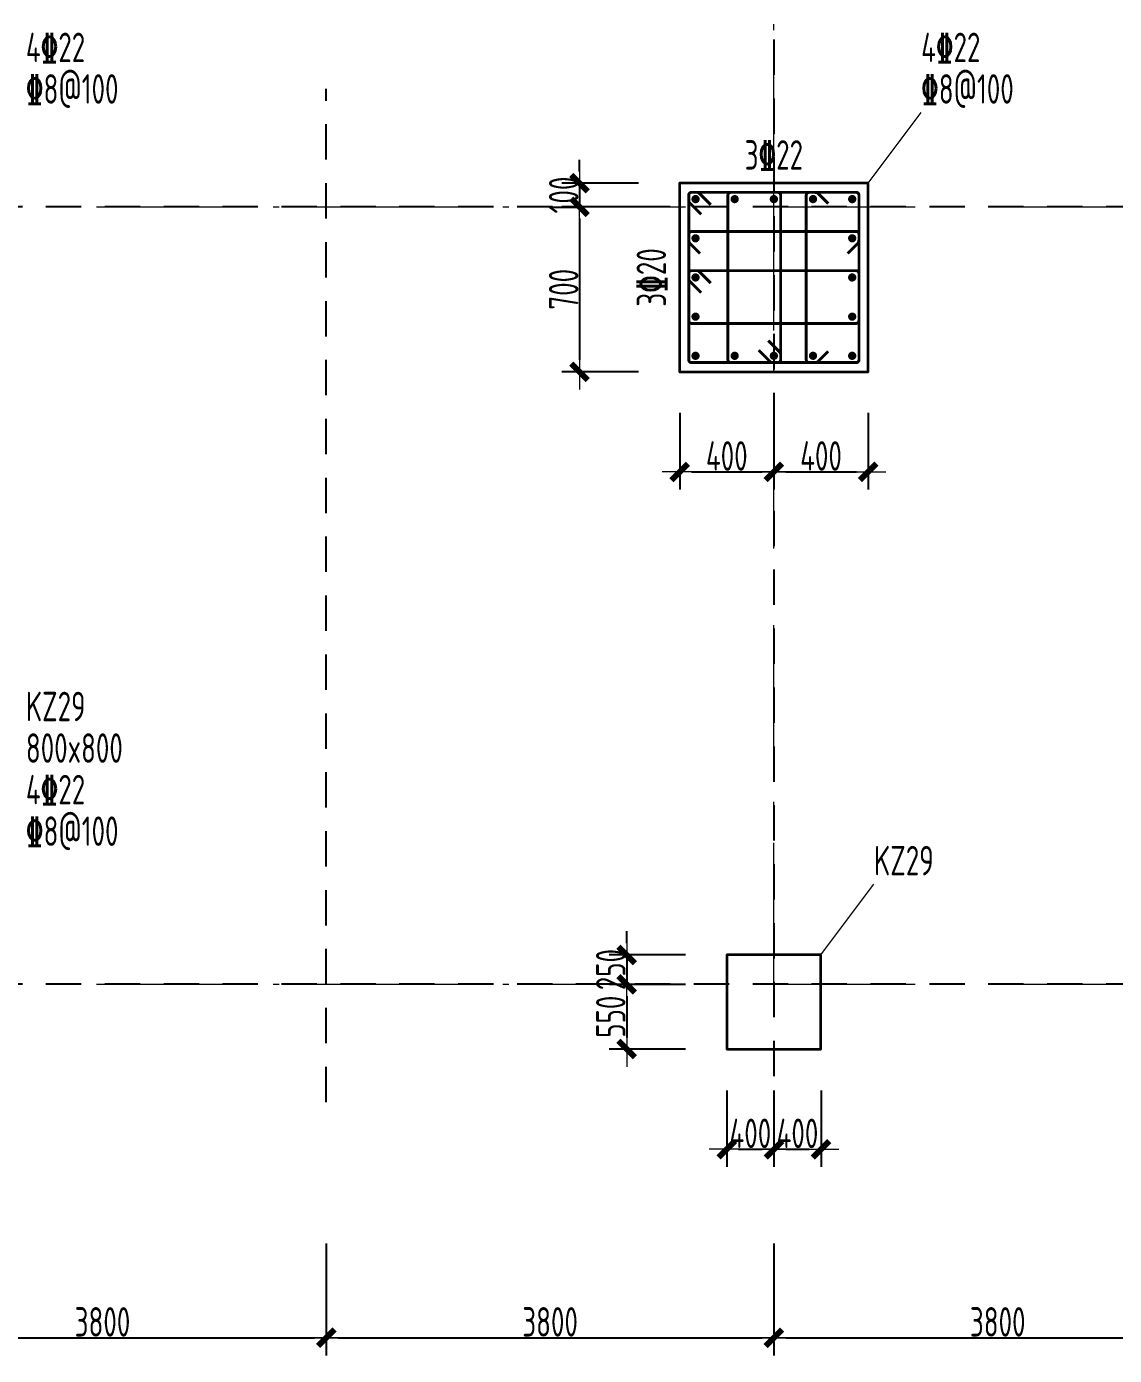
# Model space of a CAD drawing. Header units: millimetres. Extents: x 539196 to 807275, y 431843 to 1156631.
# Drawn here: x 628524 to 637759, y 617209 to 628489 of the extents above; entities that cross this region are included whole.
import ezdxf
from ezdxf.enums import TextEntityAlignment as Align

# ---------------------------------------------------------------- set-up
doc = ezdxf.new("R2010")
doc.units = ezdxf.units.MM
doc.header["$MEASUREMENT"] = 0
for name, pattern in [('DOTE', [2.42, 2, -0.2, 0.02, -0.2]), ('点划线', [1850, 1200, -300, 50, -300]), ('虚线', [500, 300, -200])]:
    doc.linetypes.add(name, pattern=pattern)
doc.layers.add('DOTE', color=1, linetype='DOTE')
for name, color, linetype, lineweight in [('柱原位标注', 7, 'Continuous', 18), ('柱尺寸标注', 3, 'Continuous', 18), ('柱标注引线', 2, 'Continuous', 18), ('柱箍筋', 1, 'Continuous', 25), ('柱纵筋', 1, 'Continuous', 70), ('柱集中标注', 2, 'Continuous', 18), ('砼柱', 2, 'Continuous', 35), ('网格', 9, '点划线', 18), ('轴线标注', 3, 'Continuous', 18)]:
    doc.layers.add(name, color=color, linetype=linetype, lineweight=lineweight)
doc.styles.add('样式 1_yjk', font='yjkeng.shx', dxfattribs={"width": 0.7, "bigfont": 'yjkchn.shx'})
doc.dimstyles.new('盈建科结构_yjk', dxfattribs={"dimscale": 100, "dimtxt": 2.5, "dimasz": 1, "dimexe": 1.5, "dimexo": 0.625, "dimgap": 0.1, "dimtad": 1, "dimdec": 0, "dimrnd": 1, "dimzin": 0, "dimdsep": 46, "dimtxsty": '样式 1_yjk', "dimblk": '_yjkbk', "dimblk1": 'ARCHTICK', "dimblk2": 'ARCHTICK', "dimcen": 0.09, "dimadec": 0, "dimazin": 0, "dimtfac": 1, "dimtdec": 4, "dimtix": 1, "dimtmove": 2, "dimatfit": 3, "dimfxl": 0, "dimtolj": 1, "dimtzin": 0, "dimarcsym": 0})

# ---------------------------------------------------------------- blocks, each defined once
blk = doc.blocks.new('_yjkbk')
blk.add_line((-1, 0), (1.5, 0))
blk.add_lwpolyline([(-0.7, -0.7, 0.5, 0.5, 0), (0.7, 0.7, 0.5, 0.5, 0)], format="xyseb")
blk = doc.blocks.new('*D2262')
at = {"layer": 'Defpoints', "color": 0}
for p in [(634068, 625559), (634868, 625559), (634868, 624709)]:
    blk.add_point(p, dxfattribs=at)
at = {"layer": '柱尺寸标注', "color": 0, "lineweight": -2}
for p, q in [((634068, 625209), (634068, 624559)), ((634868, 625209), (634868, 624559)), ((634168, 624709), (634768, 624709))]:
    blk.add_line(p, q, dxfattribs=at)
at = {"layer": '柱尺寸标注', "color": 0, "lineweight": -2, "xscale": 100, "yscale": 100, "zscale": 100, "rotation": 180}
blk.add_blockref('_yjkbk', (634068, 624709), dxfattribs=at)
at = {"layer": '柱尺寸标注', "color": 0, "lineweight": -2, "xscale": 100, "yscale": 100, "zscale": 100}
blk.add_blockref('_yjkbk', (634868, 624709), dxfattribs=at)
at = {"layer": '柱尺寸标注', "color": 0, "insert": (634468, 624844), "char_height": 250, "attachment_point": 5, "style": '样式 1_yjk'}
blk.add_mtext('\\A1;400', dxfattribs=at)
blk = doc.blocks.new('_ARCHTICK')
at = {"color": 0, "linetype": 'ByBlock', "const_width": 0.15}
blk.add_lwpolyline([(-0.5, -0.5), (0.5, 0.5)], dxfattribs=at)
blk = doc.blocks.new('*D2263')
at = {"layer": 'Defpoints', "color": 0}
for p in [(634868, 625559), (635668, 625559), (635668, 624709)]:
    blk.add_point(p, dxfattribs=at)
at = {"layer": '柱尺寸标注', "color": 0, "lineweight": -2}
for p, q in [((634868, 625209), (634868, 624559)), ((635668, 625209), (635668, 624559)), ((634968, 624709), (635568, 624709))]:
    blk.add_line(p, q, dxfattribs=at)
at = {"layer": '柱尺寸标注', "color": 0, "lineweight": -2, "xscale": 100, "yscale": 100, "zscale": 100, "rotation": 180}
blk.add_blockref('_yjkbk', (634868, 624709), dxfattribs=at)
at = {"layer": '柱尺寸标注', "color": 0, "lineweight": -2, "xscale": 100, "yscale": 100, "zscale": 100}
blk.add_blockref('_yjkbk', (635668, 624709), dxfattribs=at)
at = {"layer": '柱尺寸标注', "color": 0, "insert": (635268, 624844), "char_height": 250, "attachment_point": 5, "style": '样式 1_yjk'}
blk.add_mtext('\\A1;400', dxfattribs=at)
blk = doc.blocks.new('*D2264')
at = {"layer": 'Defpoints', "color": 0}
for p in [(634068, 627159), (633218, 626959), (634068, 626959)]:
    blk.add_point(p, dxfattribs=at)
at = {"layer": '柱尺寸标注', "color": 0, "lineweight": -2}
for p, q in [((633218, 627259), (633218, 627359)), ((633718, 627159), (633068, 627159)), ((633218, 627159), (633218, 626959)), ((633718, 626959), (633068, 626959)), ((633218, 626859), (633218, 626759))]:
    blk.add_line(p, q, dxfattribs=at)
at = {"layer": '柱尺寸标注', "color": 0, "lineweight": -2, "xscale": 100, "yscale": 100, "zscale": 100}
for p, rotation in [((633218, 627159), 270), ((633218, 626959), 90)]:
    blk.add_blockref('_yjkbk', p, dxfattribs=dict(at, rotation=rotation))
at = {"layer": '柱尺寸标注', "color": 0, "insert": (633083, 627059), "char_height": 250, "attachment_point": 5, "rotation": 90, "style": '样式 1_yjk'}
blk.add_mtext('\\A1;100', dxfattribs=at)
blk = doc.blocks.new('*D2265')
at = {"layer": 'Defpoints', "color": 0}
for p in [(634068, 626959), (633218, 625559), (634068, 625559)]:
    blk.add_point(p, dxfattribs=at)
at = {"layer": '柱尺寸标注', "color": 0, "lineweight": -2}
for p, q in [((633718, 626959), (633068, 626959)), ((633218, 626859), (633218, 625659)), ((633718, 625559), (633068, 625559))]:
    blk.add_line(p, q, dxfattribs=at)
at = {"layer": '柱尺寸标注', "color": 0, "lineweight": -2, "xscale": 100, "yscale": 100, "zscale": 100}
for p, rotation in [((633218, 626959), 90), ((633218, 625559), 270)]:
    blk.add_blockref('_yjkbk', p, dxfattribs=dict(at, rotation=rotation))
at = {"layer": '柱尺寸标注', "color": 0, "insert": (633083, 626259), "char_height": 250, "attachment_point": 5, "rotation": 90, "style": '样式 1_yjk'}
blk.add_mtext('\\A1;700', dxfattribs=at)
blk = doc.blocks.new('*D2266')
at = {"layer": 'Defpoints', "color": 0}
for p in [(634468, 619809), (634868, 619809), (634868, 618959)]:
    blk.add_point(p, dxfattribs=at)
at = {"layer": '柱尺寸标注', "color": 0, "lineweight": -2}
for p, q in [((634468, 619459), (634468, 618809)), ((634868, 619459), (634868, 618809)), ((634568, 618959), (634768, 618959))]:
    blk.add_line(p, q, dxfattribs=at)
at = {"layer": '柱尺寸标注', "color": 0, "lineweight": -2, "xscale": 100, "yscale": 100, "zscale": 100, "rotation": 180}
blk.add_blockref('_yjkbk', (634468, 618959), dxfattribs=at)
at = {"layer": '柱尺寸标注', "color": 0, "lineweight": -2, "xscale": 100, "yscale": 100, "zscale": 100}
blk.add_blockref('_yjkbk', (634868, 618959), dxfattribs=at)
at = {"layer": '柱尺寸标注', "color": 0, "insert": (634668, 619094), "char_height": 250, "attachment_point": 5, "style": '样式 1_yjk'}
blk.add_mtext('\\A1;400', dxfattribs=at)
blk = doc.blocks.new('*D2267')
at = {"layer": 'Defpoints', "color": 0}
for p in [(634868, 619809), (635268, 619809), (635268, 618959)]:
    blk.add_point(p, dxfattribs=at)
at = {"layer": '柱尺寸标注', "color": 0, "lineweight": -2}
for p, q in [((634868, 619459), (634868, 618809)), ((635268, 619459), (635268, 618809)), ((634968, 618959), (635168, 618959))]:
    blk.add_line(p, q, dxfattribs=at)
at = {"layer": '柱尺寸标注', "color": 0, "lineweight": -2, "xscale": 100, "yscale": 100, "zscale": 100, "rotation": 180}
blk.add_blockref('_yjkbk', (634868, 618959), dxfattribs=at)
at = {"layer": '柱尺寸标注', "color": 0, "lineweight": -2, "xscale": 100, "yscale": 100, "zscale": 100}
blk.add_blockref('_yjkbk', (635268, 618959), dxfattribs=at)
at = {"layer": '柱尺寸标注', "color": 0, "insert": (635068, 619094), "char_height": 250, "attachment_point": 5, "style": '样式 1_yjk'}
blk.add_mtext('\\A1;400', dxfattribs=at)
blk = doc.blocks.new('*D2268')
at = {"layer": 'Defpoints', "color": 0}
for p in [(634468, 620609), (633618, 620359), (634468, 620359)]:
    blk.add_point(p, dxfattribs=at)
at = {"layer": '柱尺寸标注', "color": 0, "lineweight": -2}
for p, q in [((633618, 620709), (633618, 620809)), ((634118, 620609), (633468, 620609)), ((633618, 620609), (633618, 620359)), ((634118, 620359), (633468, 620359)), ((633618, 620259), (633618, 620159))]:
    blk.add_line(p, q, dxfattribs=at)
at = {"layer": '柱尺寸标注', "color": 0, "lineweight": -2, "xscale": 100, "yscale": 100, "zscale": 100}
for p, rotation in [((633618, 620609), 270), ((633618, 620359), 90)]:
    blk.add_blockref('_yjkbk', p, dxfattribs=dict(at, rotation=rotation))
at = {"layer": '柱尺寸标注', "color": 0, "insert": (633483, 620484), "char_height": 250, "attachment_point": 5, "rotation": 90, "style": '样式 1_yjk'}
blk.add_mtext('\\A1;250', dxfattribs=at)
blk = doc.blocks.new('*D2269')
at = {"layer": 'Defpoints', "color": 0}
for p in [(634468, 620359), (633618, 619809), (634468, 619809)]:
    blk.add_point(p, dxfattribs=at)
at = {"layer": '柱尺寸标注', "color": 0, "lineweight": -2}
for p, q in [((634118, 620359), (633468, 620359)), ((633618, 620259), (633618, 619909)), ((634118, 619809), (633468, 619809))]:
    blk.add_line(p, q, dxfattribs=at)
at = {"layer": '柱尺寸标注', "color": 0, "lineweight": -2, "xscale": 100, "yscale": 100, "zscale": 100}
for p, rotation in [((633618, 620359), 90), ((633618, 619809), 270)]:
    blk.add_blockref('_yjkbk', p, dxfattribs=dict(at, rotation=rotation))
at = {"layer": '柱尺寸标注', "color": 0, "insert": (633483, 620084), "char_height": 250, "attachment_point": 5, "rotation": 90, "style": '样式 1_yjk'}
blk.add_mtext('\\A1;550', dxfattribs=at)
blk = doc.blocks.new('*D2382')
at = {"layer": 'Defpoints', "color": 0}
for p in [(627268, 620359), (631068, 620359), (631068, 617359)]:
    blk.add_point(p, dxfattribs=at)
at = {"layer": '轴线标注', "color": 0, "lineweight": -2}
for p, q in [((627268, 618159), (627268, 617209)), ((631068, 618159), (631068, 617209)), ((627368, 617359), (630968, 617359))]:
    blk.add_line(p, q, dxfattribs=at)
at = {"layer": '轴线标注', "color": 0, "lineweight": -2, "xscale": 100, "yscale": 100, "zscale": 100, "rotation": 180}
blk.add_blockref('_yjkbk', (627268, 617359), dxfattribs=at)
at = {"layer": '轴线标注', "color": 0, "lineweight": -2, "xscale": 100, "yscale": 100, "zscale": 100}
blk.add_blockref('_yjkbk', (631068, 617359), dxfattribs=at)
at = {"layer": '轴线标注', "color": 0, "insert": (629168, 617494), "char_height": 250, "attachment_point": 5, "style": '样式 1_yjk'}
blk.add_mtext('\\A1;3800', dxfattribs=at)
blk = doc.blocks.new('*D2384')
at = {"layer": 'Defpoints', "color": 0}
for p in [(631068, 620359), (634868, 620359), (634868, 617359)]:
    blk.add_point(p, dxfattribs=at)
at = {"layer": '轴线标注', "color": 0, "lineweight": -2}
for p, q in [((631068, 618159), (631068, 617209)), ((634868, 618159), (634868, 617209)), ((631168, 617359), (634768, 617359))]:
    blk.add_line(p, q, dxfattribs=at)
at = {"layer": '轴线标注', "color": 0, "lineweight": -2, "xscale": 100, "yscale": 100, "zscale": 100, "rotation": 180}
blk.add_blockref('_yjkbk', (631068, 617359), dxfattribs=at)
at = {"layer": '轴线标注', "color": 0, "lineweight": -2, "xscale": 100, "yscale": 100, "zscale": 100}
blk.add_blockref('_yjkbk', (634868, 617359), dxfattribs=at)
at = {"layer": '轴线标注', "color": 0, "insert": (632968, 617494), "char_height": 250, "attachment_point": 5, "style": '样式 1_yjk'}
blk.add_mtext('\\A1;3800', dxfattribs=at)
blk = doc.blocks.new('*D2386')
at = {"layer": 'Defpoints', "color": 0}
for p in [(634868, 620359), (638668, 620359), (638668, 617359)]:
    blk.add_point(p, dxfattribs=at)
at = {"layer": '轴线标注', "color": 0, "lineweight": -2}
for p, q in [((634868, 618159), (634868, 617209)), ((638668, 618159), (638668, 617209)), ((634968, 617359), (638568, 617359))]:
    blk.add_line(p, q, dxfattribs=at)
at = {"layer": '轴线标注', "color": 0, "lineweight": -2, "xscale": 100, "yscale": 100, "zscale": 100, "rotation": 180}
blk.add_blockref('_yjkbk', (634868, 617359), dxfattribs=at)
at = {"layer": '轴线标注', "color": 0, "lineweight": -2, "xscale": 100, "yscale": 100, "zscale": 100}
blk.add_blockref('_yjkbk', (638668, 617359), dxfattribs=at)
at = {"layer": '轴线标注', "color": 0, "insert": (636768, 617494), "char_height": 250, "attachment_point": 5, "style": '样式 1_yjk'}
blk.add_mtext('\\A1;3800', dxfattribs=at)
blk = doc.blocks.new('jzzw')
at = {"layer": 'DOTE', "color": 1, "linetype": '虚线'}
for p, q in [((936386, 890469), (936386, 834829)), ((932586, 834949), (932586, 843549)), ((952506, 842549), (911886, 842549)), ((952506, 842549), (911886, 842549)), ((952506, 835949), (912186, 835949)), ((952506, 835949), (912186, 835949)), ((952506, 835949), (912186, 835949)), ((952506, 835949), (912186, 835949))]:
    blk.add_line(p, q, dxfattribs=at)

msp = doc.modelspace()

# ---------------------------------------------------------------- linework, layer by layer
at = {"layer": '柱标注引线'}
for p, q in [((635667.6, 627159.2), (636117.6, 627759.2)), ((635267.6, 620609.2), (635717.6, 621209.2))]:
    msp.add_line(p, q, dxfattribs=at)
at = {"layer": '柱箍筋', "const_width": 25}
for points in [[(634331.6, 626976.5), (634233.4, 627074.8, 0.1989124), (634216.6, 627081.7), (634168.8, 627081.7, 0.4142136), (634145.1, 627058), (634145.1, 625660.5, 0.4142136), (634168.8, 625636.7), (635566.3, 625636.7, 0.4142136), (635590.1, 625660.5), (635590.1, 627058, 0.4142136), (635566.3, 627081.7), (634168.8, 627081.7, 0.4142136), (634145.1, 627058), (634145.1, 627010.2, 0.1989124), (634152, 626993.5), (634250.3, 626895.2)], [(634738.5, 625742), (634836.8, 625643.7, 0.1989124), (634853.6, 625636.7), (634901.3, 625636.7, 0.4142136), (634925.1, 625660.5), (634925.1, 627058, 0.4142136), (634901.3, 627081.7), (634501.3, 627081.7, 0.4142136), (634477.6, 627058), (634477.6, 625660.5, 0.4142136), (634501.3, 625636.7), (634901.3, 625636.7, 0.4142136), (634925.1, 625660.5), (634925.1, 625708.2, 0.1989124), (634918.1, 625725), (634819.9, 625823.3)], [(635329.1, 625732.1), (635240.7, 625643.7, -0.131362), (635214.1, 625636.7), (635166.3, 625636.7, -0.4142136), (635142.6, 625660.5), (635142.6, 627058, -0.4142136), (635166.3, 627081.7), (635214.1, 627081.7, -0.131362), (635240.7, 627074.8), (635329.1, 626986.4)], [(634240.4, 626562.7), (634152, 626651.1, -0.131362), (634145.1, 626677.7), (634145.1, 626725.5, -0.4142136), (634168.8, 626749.2), (635566.3, 626749.2, -0.4142136), (635590.1, 626725.5), (635590.1, 626677.7, -0.131362), (635583.1, 626651.1), (635494.7, 626562.7)], [(634250.3, 626230.2), (634152, 626328.5, -0.1989124), (634145.1, 626345.2), (634145.1, 626393, -0.4142136), (634168.8, 626416.7), (635566.3, 626416.7, -0.4142136), (635590.1, 626393), (635590.1, 625993, -0.4142136), (635566.3, 625969.2), (634168.8, 625969.2, -0.4142136), (634145.1, 625993), (634145.1, 626393, -0.4142136), (634168.8, 626416.7), (634216.6, 626416.7, -0.1989124), (634233.4, 626409.8), (634331.6, 626311.5)]]:
    msp.add_lwpolyline(points, format="xyb", dxfattribs=at)
at = {"layer": '柱纵筋', "const_width": 35}
for points in [[(634220.1, 627024.2, 1), (634185.1, 627024.2, 1)], [(634552.6, 627024.2, 1), (634517.6, 627024.2, 1)], [(634885.1, 627024.2, 1), (634850.1, 627024.2, 1)], [(635217.6, 627024.2, 1), (635182.6, 627024.2, 1)], [(635550.1, 627024.2, 1), (635515.1, 627024.2, 1)], [(634220.1, 626691.7, 1), (634185.1, 626691.7, 1)], [(635550.1, 626691.7, 1), (635515.1, 626691.7, 1)], [(634220.1, 626359.2, 1), (634185.1, 626359.2, 1)], [(635550.1, 626359.2, 1), (635515.1, 626359.2, 1)], [(634220.1, 626026.7, 1), (634185.1, 626026.7, 1)], [(635550.1, 626026.7, 1), (635515.1, 626026.7, 1)], [(634220.1, 625694.2, 1), (634185.1, 625694.2, 1)], [(634552.6, 625694.2, 1), (634517.6, 625694.2, 1)], [(634885.1, 625694.2, 1), (634850.1, 625694.2, 1)], [(635217.6, 625694.2, 1), (635182.6, 625694.2, 1)], [(635550.1, 625694.2, 1), (635515.1, 625694.2, 1)]]:
    msp.add_lwpolyline(points, format="xyb", close=True, dxfattribs=at)
at = {"layer": '砼柱'}
for points in [[(635667.6, 627159.2), (634067.6, 627159.2), (634067.6, 625559.2), (635667.6, 625559.2)], [(635267.6, 620609.2), (634467.6, 620609.2), (634467.6, 619809.2), (635267.6, 619809.2)]]:
    msp.add_lwpolyline(points, close=True, dxfattribs=at)
at = {"layer": '网格'}
for p, q in [((634867.6, 626959.2), (634867.6, 629959.2)), ((627267.6, 626959.2), (631067.6, 626959.2)), ((631067.6, 626959.2), (634867.6, 626959.2)), ((634867.6, 620359.2), (634867.6, 626959.2)), ((634867.6, 626959.2), (638667.6, 626959.2)), ((627267.6, 620359.2), (631067.6, 620359.2)), ((631067.6, 620359.2), (634867.6, 620359.2)), ((634867.6, 620359.2), (638667.6, 620359.2))]:
    msp.add_line(p, q, dxfattribs=at)

# ---------------------------------------------------------------- block references
msp.add_blockref('jzzw', (-301518.2, -215589.7))

# ---------------------------------------------------------------- texts
at = {"layer": '柱原位标注', "linetype": 'Continuous', "style": '样式 1_yjk', "width": 0.7}
msp.add_text('3\x8422', height=250, dxfattribs=at).set_placement((634867.6, 627199.2), align=Align.BOTTOM_CENTER)
msp.add_text('3\x8420', height=250, rotation=90, dxfattribs=at).set_placement((634027.6, 626359.2), align=Align.BOTTOM_CENTER)
at = {"layer": '柱集中标注', "linetype": 'Continuous', "style": '样式 1_yjk', "width": 0.7}
for s, p in [('4\x8422', (628517.6, 628112)), ('4\x8422', (636117.6, 628112)), ('\x848@100', (628517.6, 627759.2)), ('\x848@100', (636117.6, 627759.2)), ('KZ29', (628517.6, 622517.5)), ('800x800', (628517.6, 622164.7)), ('4\x8422', (628517.6, 621812)), ('\x848@100', (628517.6, 621459.2)), ('KZ29', (635717.6, 621209.2))]:
    msp.add_text(s, height=250, dxfattribs=at).set_placement(p, align=Align.BOTTOM_LEFT)

# ---------------------------------------------------------------- dimensions: what is measured, and where the dimension line sits
at = {"layer": '柱尺寸标注'}
for p1, p2, override, picture, middle in [((634067.6, 627159.2), (634067.6, 626959.2), {"dimscale": 100, "dimtxt": 2.5, "dimasz": 1, "dimexe": 1.5, "dimexo": 3.5, "dimgap": 0.1, "dimtad": 1, "dimlfac": 0.5, "dimrnd": 5, "dimdle": 0, "dimfxlon": 0}, '*D2264', (633082.6, 627059.2)), ((634067.6, 626959.2), (634067.6, 625559.2), {"dimscale": 100, "dimtxt": 2.5, "dimasz": 1, "dimexe": 1.5, "dimexo": 3.5, "dimgap": 0.1, "dimtad": 1, "dimlfac": 0.5, "dimrnd": 5, "dimdle": 0, "dimfxlon": 0}, '*D2265', (633082.6, 626259.2)), ((634067.6, 625559.2), (634867.6, 625559.2), {"dimscale": 100, "dimtxt": 2.5, "dimasz": 1, "dimexe": 1.5, "dimexo": 3.5, "dimgap": 0.1, "dimtad": 1, "dimlfac": 0.5, "dimrnd": 5, "dimdle": 0, "dimfxlon": 0}, '*D2262', (634467.6, 624844.2)), ((634867.6, 625559.2), (635667.6, 625559.2), {"dimscale": 100, "dimtxt": 2.5, "dimasz": 1, "dimexe": 1.5, "dimexo": 3.5, "dimgap": 0.1, "dimtad": 1, "dimlfac": 0.5, "dimrnd": 5, "dimdle": 0, "dimfxlon": 0}, '*D2263', (635267.6, 624844.2)), ((634467.6, 620609.2), (634467.6, 620359.2), {"dimscale": 100, "dimtxt": 2.5, "dimasz": 1, "dimexe": 1.5, "dimexo": 3.5, "dimgap": 0.1, "dimtad": 1, "dimlfac": 1, "dimrnd": 5, "dimdle": 0, "dimfxlon": 0}, '*D2268', (633482.6, 620484.2)), ((634467.6, 620359.2), (634467.6, 619809.2), {"dimscale": 100, "dimtxt": 2.5, "dimasz": 1, "dimexe": 1.5, "dimexo": 3.5, "dimgap": 0.1, "dimtad": 1, "dimlfac": 1, "dimrnd": 5, "dimdle": 0, "dimfxlon": 0}, '*D2269', (633482.6, 620084.2)), ((634467.6, 619809.2), (634867.6, 619809.2), {"dimscale": 100, "dimtxt": 2.5, "dimasz": 1, "dimexe": 1.5, "dimexo": 3.5, "dimgap": 0.1, "dimtad": 1, "dimlfac": 1, "dimrnd": 5, "dimdle": 0, "dimfxlon": 0}, '*D2266', (634667.6, 619094.2)), ((634867.6, 619809.2), (635267.6, 619809.2), {"dimscale": 100, "dimtxt": 2.5, "dimasz": 1, "dimexe": 1.5, "dimexo": 3.5, "dimgap": 0.1, "dimtad": 1, "dimlfac": 1, "dimrnd": 5, "dimdle": 0, "dimfxlon": 0}, '*D2267', (635067.6, 619094.2))]:
    dim = msp.add_aligned_dim(p1=p1, p2=p2, distance=-850, dimstyle='盈建科结构_yjk', override=override, dxfattribs=at)
    dim.commit()
    dim.dimension.update_dxf_attribs({"geometry": picture, "text_midpoint": middle})
at = {"layer": '轴线标注'}
for p1, p2, picture, middle in [((627267.6, 620359.2), (631067.6, 620359.2), '*D2382', (629167.6, 617494.2)), ((631067.6, 620359.2), (634867.6, 620359.2), '*D2384', (632967.6, 617494.2)), ((634867.6, 620359.2), (638667.6, 620359.2), '*D2386', (636767.6, 617494.2))]:
    dim = msp.add_aligned_dim(p1=p1, p2=p2, distance=-3000, dimstyle='盈建科结构_yjk', override={"dimscale": 100, "dimtxt": 2.5, "dimasz": 1, "dimexe": 1.5, "dimexo": 22, "dimgap": 0.1, "dimtad": 1, "dimlfac": 1, "dimrnd": 5, "dimdle": 0, "dimfxlon": 0}, dxfattribs=at)
    dim.commit()
    dim.dimension.update_dxf_attribs({"geometry": picture, "text_midpoint": middle})

doc.saveas('drawing.dxf')
